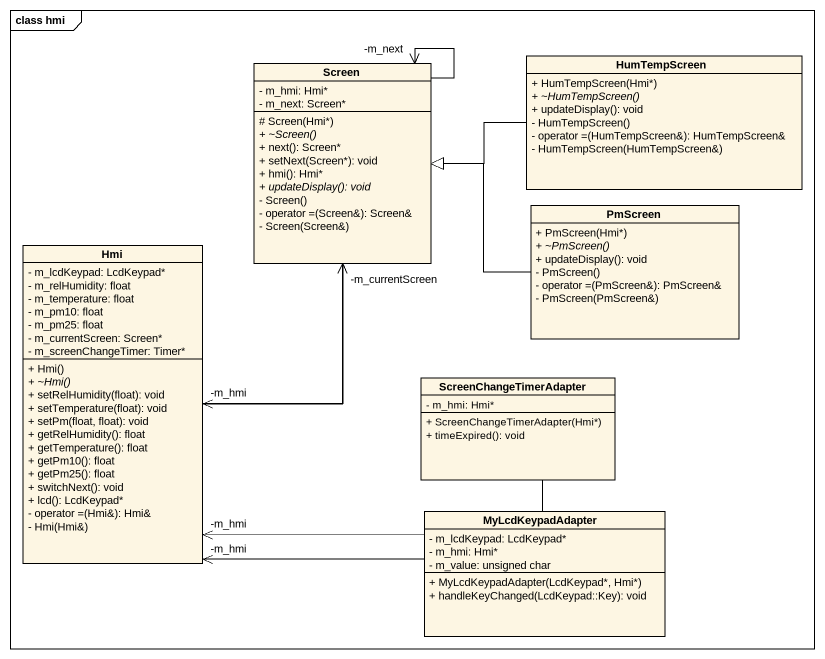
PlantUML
@startuml
mainframe class hmi
hide circle
hide empty members
skinparam classAttributeIconSize 0
class HumTempScreen {
  + HumTempScreen(Hmi*)
  {abstract} + ~HumTempScreen()
  + updateDisplay(): void
  - HumTempScreen()
  - operator =(HumTempScreen&): HumTempScreen&
  - HumTempScreen(HumTempScreen&)
}
class Screen {
  - m_hmi: Hmi*
  - m_next: Screen*
  # Screen(Hmi*)
  {abstract} + ~Screen()
  + next(): Screen*
  + setNext(Screen*): void
  + hmi(): Hmi*
  {abstract} + updateDisplay(): void
  - Screen()
  - operator =(Screen&): Screen&
  - Screen(Screen&)
}
class Hmi {
  - m_lcdKeypad: LcdKeypad*
  - m_relHumidity: float
  - m_temperature: float
  - m_pm10: float
  - m_pm25: float
  - m_currentScreen: Screen*
  - m_screenChangeTimer: Timer*
  + Hmi()
  {abstract} + ~Hmi()
  + setRelHumidity(float): void
  + setTemperature(float): void
  + setPm(float, float): void
  + getRelHumidity(): float
  + getTemperature(): float
  + getPm10(): float
  + getPm25(): float
  + switchNext(): void
  + lcd(): LcdKeypad*
  - operator =(Hmi&): Hmi&
  - Hmi(Hmi&)
}
class PmScreen {
  + PmScreen(Hmi*)
  {abstract} + ~PmScreen()
  + updateDisplay(): void
  - PmScreen()
  - operator =(PmScreen&): PmScreen&
  - PmScreen(PmScreen&)
}
class ScreenChangeTimerAdapter {
  - m_hmi: Hmi*
  + ScreenChangeTimerAdapter(Hmi*)
  + timeExpired(): void
}
class MyLcdKeypadAdapter {
  - m_lcdKeypad: LcdKeypad*
  - m_hmi: Hmi*
  - m_value: unsigned char
  + MyLcdKeypadAdapter(LcdKeypad*, Hmi*)
  + handleKeyChanged(LcdKeypad::Key): void
}
HumTempScreen -left-|> Screen
Screen --> "-m_next" Screen
Screen --> "-m_hmi" Hmi
Hmi -up-> "-m_currentScreen" Screen
PmScreen -left-|> Screen
ScreenChangeTimerAdapter -left-> "-m_hmi" Hmi
MyLcdKeypadAdapter -left-> "-m_hmi" Hmi
@enduml
